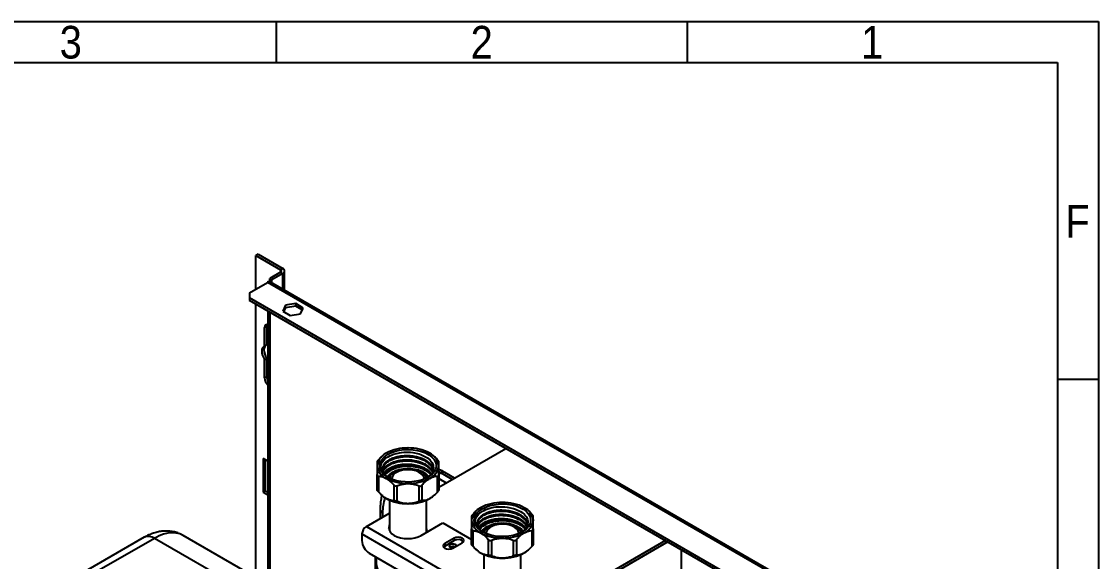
# Model space of a CAD drawing. Extents: x 150 to 4150, y 50 to 2920.
# Drawn here: x 2840 to 4150, y 2263 to 2920 of the extents above; entities that cross this region are included whole.
import ezdxf

# ---------------------------------------------------------------- set-up
doc = ezdxf.new("R2010")
doc.units = 0
doc.header["$LTSCALE"] = 10
doc.linetypes.add('SLD-KATı', pattern=[0])
doc.layers.get('0').update_dxf_attribs({"linetype": 'CONTINUOUS'})
doc.styles.add('SLDTEXTSTYLE1', font='GOTHIC.TTF', dxfattribs={"width": 0.913})

msp = doc.modelspace()

# ---------------------------------------------------------------- linework, layer by layer
at = {"color": 7, "linetype": 'SLD-KATı'}
for p, q in [((150, 2920), (4150, 2920)), ((3150, 2870), (3150, 2920)), ((3650, 2870), (3650, 2920)), ((4150, 2920), (4150, 50)), ((200, 2870), (4100, 2870)), ((4100, 2870), (4100, 100)), ((3127.5, 2636.8), (3124.8, 2635.3)), ((3124.8, 2635.3), (3154.9, 2617.9)), ((3124.8, 2594.5), (3124.8, 2635.3)), ((3127.5, 2636.8), (3157.5, 2619.5)), ((3154.9, 2614.9), (3141.6, 2607.2)), ((3157.5, 2613.3), (3144.3, 2605.7)), ((3154.9, 2617.9), (3157.5, 2619.5)), ((3154.9, 2614.9), (3157.5, 2613.3)), ((3159.7, 2593.2), (3159.7, 2616.4)), ((3116.9, 2589.9), (3139, 2602.6)), ((3945.1, 2137.3), (3139, 2602.6)), ((3144.3, 2605.7), (3141.6, 2607.2)), ((3141.6, 2604.2), (3141.6, 2607.2)), ((3144.3, 2602.6), (3141.6, 2604.2)), ((3948.8, 2137.6), (3142.7, 2603)), ((3143.9, 2602.3), (3144.3, 2602.6)), ((3144.3, 2602.6), (3144.3, 2605.7)), ((3116.9, 2589.9), (3116.9, 2583.7)), ((3912.4, 2124.5), (3116.9, 2583.7)), ((3116.9, 2583.7), (3116.9, 2580.7)), ((3912.4, 2121.4), (3116.9, 2580.7)), ((3124.8, 2243.6), (3124.8, 2576.1)), ((3160.7, 2574.8), (3157.4, 2567.5)), ((3160.7, 2571.7), (3158.5, 2566.9)), ((3173.3, 2576.7), (3160.7, 2574.8)), ((3160.7, 2571.7), (3160.7, 2574.8)), ((3173.3, 2573.6), (3160.7, 2571.7)), ((3182.5, 2571.4), (3173.3, 2576.7)), ((3173.3, 2573.6), (3173.3, 2576.7)), ((3181.3, 2569), (3173.3, 2573.6)), ((3179.1, 2564.2), (3182.5, 2571.4)), ((3139.4, 2567.7), (3139.4, 2235.1)), ((3157.4, 2567.5), (3166.6, 2562.2)), ((3166.6, 2562.2), (3179.1, 2564.2)), ((3138.1, 2549), (3135.4, 2547.5)), ((3135.4, 2525), (3135.4, 2547.5)), ((3138.1, 2526.6), (3138.1, 2549)), ((3138.1, 2526.6), (3135.4, 2525)), ((3135.4, 2508.7), (3138.1, 2510.2)), ((3135.4, 2486.3), (3135.4, 2508.7)), ((3138.1, 2487.8), (3138.1, 2510.2)), ((3138.1, 2487.8), (3135.4, 2486.3)), ((4100, 2485), (4150, 2485)), ((3347.4, 2353.5), (3428.9, 2400.6)), ((3139.4, 2384.9), (3133.7, 2388.3)), ((3133.7, 2388.3), (3133.7, 2347.4)), ((3136.3, 2386.7), (3136.3, 2349)), ((3277.3, 2390.1), (3276.1, 2388.9)), ((3343.7, 2388.9), (3342.5, 2390.1)), ((3272.4, 2349.9), (3272.4, 2368.9)), ((3273.8, 2366.9), (3273.8, 2347.8)), ((3332.8, 2364.6), (3335.4, 2366.6)), ((3333.8, 2365.2), (3335.5, 2366.2)), ((3345.9, 2347.8), (3345.9, 2366.9)), ((3347.4, 2368.9), (3347.4, 2349.9)), ((3366.4, 2364.5), (3354.7, 2371.2)), ((3136.3, 2349), (3133.7, 2347.4)), ((3133.7, 2347.4), (3139.4, 2344.1)), ((3136.3, 2349), (3139.4, 2347.2)), ((3292.9, 2336.8), (3292.9, 2355.9)), ((3296.4, 2355), (3296.4, 2336)), ((3323.3, 2336), (3323.3, 2355)), ((3326.9, 2355.9), (3326.9, 2336.8)), ((3276.1, 2345.4), (3277.3, 2344.2)), ((3287.4, 2337.6), (3287.4, 2300.4)), ((3332.4, 2298.8), (3332.4, 2337.6)), ((3342.5, 2344.2), (3343.7, 2345.4)), ((3259.2, 2305.6), (3287.4, 2321.9)), ((3276.1, 2325.8), (3276.1, 2315.4)), ((3392.2, 2323.8), (3391, 2322.6)), ((3458.6, 2322.6), (3457.4, 2323.8)), ((3325.9, 2294.7), (3352.4, 2310)), ((3352.4, 2310), (3387.3, 2289.8)), ((3206.1, 2196.6), (3036.4, 2294.6)), ((3253.9, 2296.5), (3448.3, 2184.2)), ((3253.9, 2296.5), (3253.9, 2288.3)), ((3259.2, 2305.6), (3453.6, 2193.4)), ((3332.5, 2299.5), (3332.4, 2300.2)), ((3387.3, 2283.6), (3387.3, 2302.6)), ((3388.8, 2300.6), (3388.8, 2281.5)), ((3447.7, 2298.3), (3450.3, 2300.3)), ((3448.8, 2298.9), (3450.4, 2299.9)), ((3460.9, 2281.5), (3460.9, 2300.6)), ((3462.3, 2302.6), (3462.3, 2283.6)), ((2988.9, 2292.4), (2907.6, 2245.4)), ((3001.4, 2291.1), (2920.1, 2244.2)), ((3171.2, 2193.2), (3001.4, 2291.1)), ((3366, 2291.4), (3354.6, 2284.8)), ((3354.6, 2281.8), (3366, 2288.3)), ((3354.6, 2284.8), (3354.6, 2281.8)), ((3364.5, 2279.1), (3375.9, 2285.6)), ((3366, 2291.4), (3366, 2288.3)), ((3407.8, 2270.5), (3407.8, 2289.6)), ((3411.4, 2288.7), (3411.4, 2269.7)), ((3438.3, 2269.7), (3438.3, 2288.7)), ((3441.8, 2289.6), (3441.8, 2270.5)), ((3623.4, 2288.3), (3482.8, 2207.2)), ((3626, 2286.8), (3482.8, 2204.1)), ((3262.7, 2273), (3439.5, 2170.9)), ((3270.1, 2268.7), (3270.1, 2235.8)), ((3271.3, 2268), (3271, 2263)), ((3391, 2279.1), (3392.2, 2277.9)), ((3402.3, 2271.3), (3402.3, 2233.9)), ((3447.3, 2232.7), (3447.3, 2271.3)), ((3457.4, 2277.9), (3458.6, 2279.1)), ((3642.8, 2199.9), (3642.8, 2277.1))]:
    msp.add_line(p, q, dxfattribs=at)
at = {"color": 8, "linetype": 'SLD-KATı'}
for p, q in [((3154.9, 2617.9), (3154.9, 2614.9)), ((3157.5, 2594.4), (3157.5, 2613.3)), ((3144.3, 2602.1), (3144.3, 2602.6)), ((3141.6, 2566.4), (3141.6, 2233.9)), ((3349.7, 2370.8), (3347.4, 2372.1)), ((3349.7, 2370.8), (3347.4, 2369.4)), ((3347.4, 2363.9), (3356.4, 2358.7)), ((3363.5, 2362.8), (3349.7, 2370.8)), ((3279, 2321.8), (3279, 2317.1))]:
    msp.add_line(p, q, dxfattribs=at)
at = {"color": 7, "linetype": 'SLD-KATı', "flags": 128}
for points in [[(3140.4, 2603.2), (3140.7, 2603.5), (3141.6, 2604.2)], [(3139.4, 2551.1), (3138.1, 2551.3), (3136.7, 2550.7), (3135.8, 2549.4), (3135.4, 2547.5)], [(3138.6, 2551.3), (3138.4, 2550.9), (3138.1, 2549)], [(3135.4, 2525), (3134, 2524.3), (3132.8, 2522.9), (3132.1, 2521.1), (3131.9, 2518.9), (3132.1, 2516.4), (3132.8, 2513.8), (3134, 2511.2), (3135.4, 2508.7)], [(3136.3, 2525.6), (3135.5, 2524.5), (3134.8, 2522.7), (3134.6, 2520.5), (3134.8, 2518), (3135.5, 2515.3), (3136.6, 2512.7), (3138.1, 2510.2)], [(3285.6, 2393.4), (3289.8, 2395.5), (3294.5, 2397.2), (3299.6, 2398.4), (3305, 2399.1), (3310.6, 2399.3), (3316.1, 2398.9), (3321.4, 2398.1), (3326.5, 2396.8), (3331.1, 2395), (3335.1, 2392.9), (3338.5, 2390.4), (3341.2, 2387.6), (3343.1, 2384.6), (3344.1, 2381.4), (3344.2, 2378.2), (3343.4, 2375.1), (3341.8, 2372), (3339.3, 2369.1), (3336.1, 2366.6), (3332.1, 2364.3), (3327.7, 2362.4), (3322.7, 2361), (3317.4, 2360.1), (3311.9, 2359.6), (3306.4, 2359.7), (3301, 2360.2), (3295.8, 2361.3), (3290.9, 2362.9), (3286.6, 2364.8), (3282.8, 2367.2), (3279.8, 2369.8), (3277.5, 2372.8), (3276.1, 2375.8), (3275.5, 2379), (3275.8, 2382.2), (3277.1, 2385.3), (3279.1, 2388.3), (3282, 2391), (3285.6, 2393.4)], [(3286.2, 2365), (3284.5, 2366.1), (3281.3, 2368.6), (3280, 2370.1), (3278.9, 2371.5), (3277.4, 2374.6), (3277, 2376.1), (3276.9, 2377.7), (3277.3, 2380.8), (3277.8, 2382.4), (3278.6, 2383.9), (3280.8, 2386.7), (3282.2, 2388.1), (3283.9, 2389.3), (3285.7, 2390.5), (3287.6, 2391.5), (3289.7, 2392.5), (3292.1, 2393.4), (3294.4, 2394.1), (3299.4, 2395.2), (3302.1, 2395.6), (3304.8, 2395.9), (3310.2, 2396), (3313, 2395.8), (3315.6, 2395.5), (3323.3, 2393.9), (3325.6, 2393.1), (3332, 2390), (3333.7, 2388.9), (3336.7, 2386.3), (3338, 2384.8), (3339, 2383.4), (3340.4, 2380.4), (3340.7, 2378.8), (3340.9, 2377.2), (3340.5, 2374.1), (3340, 2372.6), (3339.2, 2371), (3338.2, 2369.5), (3336.9, 2368), (3335.4, 2366.6), (3335.4, 2366.6)], [(3291.3, 2371.8), (3295, 2373.5), (3299.3, 2374.9), (3303.9, 2375.8), (3308.7, 2376.2), (3313.5, 2376.1), (3318.2, 2375.4), (3322.6, 2374.3), (3326.6, 2372.7), (3330.1, 2370.7), (3332.8, 2368.4), (3334.7, 2366)], [(3294, 2372.3), (3297.5, 2373.9), (3301.5, 2375.2), (3305.9, 2375.9), (3310.4, 2376.1), (3315, 2375.7), (3319.3, 2374.9), (3323.2, 2373.6), (3326.6, 2371.8), (3329.3, 2369.7), (3331.2, 2367.3), (3332.2, 2364.7), (3332.3, 2364.3)], [(3329.9, 2363.1), (3329.5, 2365.3), (3328.2, 2367.7), (3326.1, 2369.8), (3323.2, 2371.7), (3319.7, 2373.1), (3315.7, 2374.1), (3311.5, 2374.6), (3307.2, 2374.5), (3303, 2373.9), (3299.1, 2372.8), (3295.7, 2371.3)], [(3289, 2368), (3286.9, 2365.7), (3286.4, 2365.1)], [(3333.4, 2364.8), (3332.4, 2366.3), (3330.7, 2368)], [(3400.5, 2327.1), (3404.7, 2329.2), (3409.5, 2330.9), (3414.6, 2332.1), (3420, 2332.8), (3425.5, 2333), (3431, 2332.6), (3436.4, 2331.8), (3441.4, 2330.5), (3446, 2328.7), (3450.1, 2326.6), (3453.5, 2324.1), (3456.2, 2321.3), (3458, 2318.2), (3459, 2315.1), (3459.1, 2311.9), (3458.4, 2308.8), (3456.7, 2305.7), (3454.2, 2302.8), (3451, 2300.3), (3447.1, 2298), (3442.6, 2296.1), (3437.7, 2294.7), (3432.4, 2293.8), (3426.9, 2293.3), (3421.4, 2293.4), (3415.9, 2293.9), (3410.7, 2295), (3405.9, 2296.6), (3401.5, 2298.5), (3397.8, 2300.9), (3394.7, 2303.5), (3392.4, 2306.4), (3391, 2309.5), (3390.5, 2312.7), (3390.8, 2315.9), (3392, 2319), (3394.1, 2322), (3396.9, 2324.7), (3400.5, 2327.1)], [(3401.1, 2298.7), (3399.4, 2299.8), (3396.3, 2302.3), (3394.9, 2303.8), (3393.8, 2305.2), (3392.4, 2308.3), (3392, 2309.8), (3391.8, 2311.4), (3392.2, 2314.5), (3392.8, 2316.1), (3393.6, 2317.6), (3395.8, 2320.4), (3397.2, 2321.7), (3398.8, 2323), (3400.6, 2324.2), (3402.6, 2325.2), (3404.7, 2326.2), (3407, 2327.1), (3409.4, 2327.8), (3414.4, 2328.9), (3417.1, 2329.3), (3419.7, 2329.6), (3425.2, 2329.6), (3427.9, 2329.5), (3430.5, 2329.2), (3438.2, 2327.6), (3440.6, 2326.8), (3446.9, 2323.7), (3448.7, 2322.6), (3451.7, 2320), (3452.9, 2318.5), (3453.9, 2317.1), (3455.3, 2314.1), (3455.7, 2312.5), (3455.8, 2310.9), (3455.4, 2307.8), (3454.9, 2306.3), (3454.1, 2304.7), (3453.1, 2303.2), (3451.9, 2301.7), (3450.3, 2300.3), (3450.3, 2300.3)], [(3287.4, 2307.9), (3286.9, 2306.7), (3286.4, 2304.1), (3286.9, 2301.5), (3288.2, 2299), (3290.3, 2296.7), (3293.2, 2294.7), (3296.7, 2293), (3300.7, 2291.8), (3305.1, 2291), (3309.6, 2290.8), (3314.1, 2291), (3318.4, 2291.8), (3322.4, 2293), (3325.9, 2294.7)], [(3402.4, 2298.1), (3402.7, 2299.2), (3404, 2301.8), (3406.2, 2304.1), (3409.1, 2306.1), (3412.7, 2307.7), (3416.8, 2308.9), (3421.2, 2309.6), (3425.7, 2309.8), (3430.2, 2309.4), (3434.5, 2308.5), (3438.4, 2307.1), (3441.7, 2305.4), (3444.4, 2303.2), (3446.2, 2300.8)], [(3443.8, 2300.4), (3442.1, 2302.6), (3439.5, 2304.6), (3436.2, 2306.3), (3432.4, 2307.5), (3428.2, 2308.2), (3423.9, 2308.3), (3419.7, 2307.9), (3415.6, 2307), (3412, 2305.6), (3409, 2303.8), (3406.8, 2301.7), (3405.3, 2299.4), (3404.8, 2296.9), (3404.8, 2296.8)], [(3406.3, 2305.5), (3410, 2307.2), (3414.2, 2308.6), (3418.8, 2309.5), (3423.6, 2309.9), (3428.5, 2309.7), (3433.2, 2309.1), (3437.6, 2308), (3441.6, 2306.4), (3445, 2304.4), (3447.8, 2302.1), (3449.6, 2299.7)], [(3286.6, 2302.6), (3286.9, 2303.7), (3287.4, 2304.8)], [(3404, 2301.7), (3401.8, 2299.4), (3401.4, 2298.7)], [(3444.8, 2296.8), (3444.7, 2297.9), (3443.8, 2300.4)], [(3448.3, 2298.7), (3447.3, 2300), (3445.6, 2301.7)], [(3446.2, 2300.8), (3447.2, 2298.2), (3447.2, 2297.9)], [(3354.6, 2284.8), (3353.1, 2283.5), (3352.6, 2282), (3353.1, 2280.4), (3354.6, 2279.1), (3356.9, 2278.2), (3359.6, 2277.9), (3362.3, 2278.2), (3364.5, 2279.1)], [(3353.1, 2280.4), (3353.1, 2280.5), (3354.6, 2281.8)], [(3368.7, 2281.5), (3368.7, 2281.7), (3368.4, 2282.6), (3367.5, 2283.5), (3366, 2284), (3364.4, 2284.2), (3362.7, 2284), (3361.3, 2283.5), (3360.3, 2282.6), (3360, 2281.7), (3360.3, 2280.7), (3361.3, 2279.9), (3361.3, 2279.9)], [(3375.9, 2285.6), (3377.4, 2287), (3377.9, 2288.5), (3377.4, 2290.1), (3375.9, 2291.4), (3373.6, 2292.2), (3370.9, 2292.5), (3368.2, 2292.2), (3366, 2291.4)]]:
    msp.add_lwpolyline(points, dxfattribs=at)
at = {"color": 8, "linetype": 'SLD-KATı', "flags": 128}
msp.add_lwpolyline([(3036.4, 2294.6), (3032.3, 2296.5), (3027.8, 2297.6), (3022.9, 2297.9), (3017.8, 2297.4), (3012.5, 2296.1), (3007, 2294), (3001.4, 2291.1)], dxfattribs=at)
at = {"color": 7, "linetype": 'SLD-KATı'}
for centre, radius, start, end in [((3154.3, 2616.4), 1.64, 290.7834, 69.2166), ((3156.4, 2616.4), 3.27, 290.7834, 69.2166), ((3141.2, 2599.6), 3.77, 65.6929, 125.6176), ((3147.2, 2486.9), 11.8, 182.9698, 228.7261), ((3149.1, 2488.2), 11, 182.305, 208.6166), ((3308.8, 2347), 54.1, 88.8559, 118.0402), ((3311, 2347), 54.1, 61.9598, 91.1441), ((3291.1, 2377.5), 18.9, 114.3747, 174.3052), ((3328.6, 2377.5), 18.9, 5.6948, 65.6253), ((3291.1, 2381.3), 18.9, 185.6948, 245.6253), ((3298.1, 2355.3), 20.7, 118.513, 140.7584), ((3299, 2357.2), 16.5, 117.7788, 148.7284), ((3298.9, 2361.6), 11.8, 114.9492, 166.4423), ((3328.6, 2381.3), 18.9, 294.3747, 354.3052), ((3308.8, 2411.9), 54.1, 241.9598, 271.1441), ((3299.7, 2362.2), 9.89, 113.8101, 174.8697), ((3311, 2411.9), 54.1, 268.8559, 298.0402), ((3297.3, 2364.3), 28.3, 225.1569, 240.5962), ((3308.8, 2387.4), 54.1, 241.9598, 271.1441), ((3311, 2387.4), 54.1, 268.8559, 298.0402), ((3322.5, 2364.3), 28.3, 299.4038, 314.8431), ((3423.7, 2280.7), 54.1, 88.8559, 118.0402), ((3425.9, 2280.7), 54.1, 61.9598, 91.1441), ((3406.1, 2311.2), 18.9, 114.3747, 174.3052), ((3443.6, 2311.2), 18.9, 5.6948, 65.6253), ((3406.1, 2315), 18.9, 185.6948, 245.6253), ((3413.1, 2289), 20.7, 118.513, 140.7584), ((3443.6, 2315), 18.9, 294.3747, 354.3052), ((3265.4, 2295.9), 11.5, 122.6055, 177.3945), ((3324.8, 2301.1), 7.93, 339.6864, 16.2745), ((3423.7, 2345.6), 54.1, 241.9598, 271.1441), ((3413.9, 2290.9), 16.5, 117.7788, 148.7284), ((3425.9, 2345.6), 54.1, 268.8559, 298.0402), ((3273.1, 2289.2), 19.2, 182.6055, 237.3945), ((3364.4, 2274.8), 6.38, 64.9757, 123.2872), ((3370.9, 2280.6), 9.13, 44.3041, 122.4547), ((3364.3, 2285.8), 6.64, 242.6535, 272.3337), ((3412.2, 2298), 28.3, 225.1569, 240.5962), ((3423.7, 2321.1), 54.1, 241.9598, 271.1441), ((3425.9, 2321.1), 54.1, 268.8559, 298.0402), ((3437.4, 2298), 28.3, 299.4038, 314.8431)]:
    msp.add_arc(centre, radius, start, end, dxfattribs=at)
at = {"color": 8, "linetype": 'SLD-KATı'}
for centre, radius, start, end in [((3352.6, 2366.7), 5.03, 65.6929, 125.6176), ((3335.8, 2322.8), 56.8, 161.7768, 181.0467), ((3281.1, 2326.3), 5.03, 185.7105, 245.624), ((2994.1, 2280.9), 12.6, 54.3824, 114.3071)]:
    msp.add_arc(centre, radius, start, end, dxfattribs=at)
at = {"color": 7, "linetype": 'SLD-KATı'}
for points, knots in [([(3273.8, 2386.5), (3273.6, 2386.2), (3273.1, 2385.7), (3272.6, 2385), (3272.4, 2384.6), (3272.4, 2384.5), (3272.4, 2384.5)], [0, 0, 0, 0, 0.280694, 0.562832, 0.82575, 1, 1, 1, 1]), ([(3276, 2388.9), (3276, 2388.8), (3275.2, 2388.1), (3274.5, 2387.3), (3273.8, 2386.5)], [0, 0, 0, 0, 0.073485, 1, 1, 1, 1]), ([(3285.9, 2365.3), (3285.1, 2365.8), (3283.6, 2366.8), (3282, 2368.5), (3281, 2369.8), (3280, 2371.6), (3279.1, 2374), (3279.2, 2377.6), (3280.8, 2381.3), (3283.7, 2384.6), (3286.7, 2386.5), (3288.2, 2387.4)], [0, 0, 0, 0, 0.08681, 0.162113, 0.238057, 0.255538, 0.391392, 0.54362, 0.694925, 0.848252, 1, 1, 1, 1]), ([(3279.4, 2374.2), (3279.4, 2375.1), (3279.5, 2377.2), (3281.1, 2380.3), (3284, 2383.5), (3286.8, 2385.2), (3288.2, 2386.1)], [0, 0, 0, 0, 0.202204, 0.467186, 0.735065, 1, 1, 1, 1]), ([(3288.2, 2387.4), (3288.6, 2387.6), (3289.7, 2388.2), (3291.4, 2388.9), (3293.4, 2389.6), (3295.6, 2390.3), (3297.8, 2390.8), (3299.7, 2391.2), (3301.2, 2391.4), (3302.6, 2391.6), (3304.7, 2391.8), (3307.1, 2392), (3309.8, 2391.9), (3312.6, 2391.8), (3315.7, 2391.5), (3318.9, 2390.9), (3321.3, 2390.4), (3323, 2389.9), (3324.3, 2389.4), (3325.6, 2389), (3326.7, 2388.6), (3327.8, 2388.1), (3329.4, 2387.3), (3331.5, 2386.2), (3333.4, 2384.9), (3334.8, 2383.7), (3336.1, 2382.6), (3337.2, 2381.4), (3338.1, 2380.1), (3339.1, 2378.5), (3340, 2376.6), (3340.4, 2374.9), (3340.4, 2374.1), (3340.4, 2374)], [0, 0, 0, 0, 0.024899, 0.061691, 0.092832, 0.129259, 0.17097, 0.195225, 0.217532, 0.237891, 0.256301, 0.309596, 0.340981, 0.372002, 0.426879, 0.474716, 0.512449, 0.53359, 0.554732, 0.575874, 0.597015, 0.60732, 0.636705, 0.682794, 0.723948, 0.755981, 0.785488, 0.819309, 0.85313, 0.883398, 0.938693, 0.993569, 1, 1, 1, 1]), ([(3288.2, 2386.1), (3288.6, 2386.3), (3289.7, 2386.9), (3291.4, 2387.6), (3293.4, 2388.3), (3295.6, 2389), (3297.8, 2389.5), (3299.7, 2389.9), (3301.2, 2390.1), (3302.6, 2390.3), (3304.7, 2390.5), (3307.1, 2390.7), (3309.8, 2390.6), (3312.6, 2390.5), (3315.7, 2390.2), (3318.9, 2389.6), (3321.3, 2389.1), (3323, 2388.6), (3324.3, 2388.1), (3325.6, 2387.7), (3326.7, 2387.3), (3327.8, 2386.8), (3329.4, 2386), (3331.5, 2384.9), (3333.4, 2383.6), (3334.8, 2382.4), (3336.1, 2381.3), (3337.2, 2380.1), (3338.1, 2378.8), (3339.1, 2377.2), (3339.9, 2375.5), (3340.2, 2374.1), (3340.3, 2373.5)], [0, 0, 0, 0, 0.025419, 0.062982, 0.094774, 0.131962, 0.174546, 0.199308, 0.222081, 0.242866, 0.261661, 0.316071, 0.348112, 0.379782, 0.435806, 0.484644, 0.523166, 0.54475, 0.566333, 0.587917, 0.609501, 0.620021, 0.65002, 0.697074, 0.739088, 0.771791, 0.801915, 0.836444, 0.870972, 0.901873, 0.958324, 1, 1, 1, 1]), ([(3288.2, 2382.2), (3288.6, 2382.4), (3289.7, 2383), (3291.4, 2383.7), (3293.4, 2384.4), (3295.6, 2385.1), (3297.8, 2385.7), (3299.7, 2386), (3301.2, 2386.3), (3302.6, 2386.4), (3304.7, 2386.6), (3307.1, 2386.8), (3309.8, 2386.8), (3312.6, 2386.6), (3315.7, 2386.3), (3318.9, 2385.7), (3321.3, 2385.2), (3323, 2384.7), (3324.3, 2384.3), (3325.6, 2383.8), (3326.7, 2383.4), (3327.8, 2382.9), (3329.4, 2382.1), (3331.5, 2381), (3333.4, 2379.7), (3334.8, 2378.5), (3336.1, 2377.4), (3337.2, 2376.2), (3338.1, 2374.9), (3339, 2373.5), (3339.4, 2372.5), (3339.6, 2372)], [0, 0, 0, 0, 0.026932, 0.066728, 0.100412, 0.139813, 0.184929, 0.211165, 0.235293, 0.257314, 0.277228, 0.334874, 0.368822, 0.402376, 0.461733, 0.513475, 0.554289, 0.577157, 0.600025, 0.622893, 0.645761, 0.656906, 0.68869, 0.738543, 0.783057, 0.817705, 0.849621, 0.886204, 0.922787, 0.955526, 1, 1, 1, 1]), ([(3288.2, 2380.9), (3288.6, 2381.1), (3289.7, 2381.7), (3291.4, 2382.4), (3293.4, 2383.2), (3295.6, 2383.8), (3297.8, 2384.4), (3299.7, 2384.7), (3301.2, 2385), (3302.6, 2385.1), (3304.7, 2385.4), (3307.1, 2385.5), (3309.8, 2385.5), (3312.6, 2385.3), (3315.7, 2385), (3318.9, 2384.4), (3321.3, 2383.9), (3323, 2383.4), (3324.3, 2383), (3325.6, 2382.5), (3326.7, 2382.1), (3327.8, 2381.6), (3329.4, 2380.8), (3331.5, 2379.7), (3333.4, 2378.4), (3334.8, 2377.2), (3336.1, 2376.1), (3337.2, 2374.9), (3338.1, 2373.6), (3338.9, 2372.5), (3339.2, 2371.7), (3339.3, 2371.4)], [0, 0, 0, 0, 0.027428, 0.067959, 0.102263, 0.142391, 0.188339, 0.215058, 0.239631, 0.262058, 0.282339, 0.341048, 0.375622, 0.409795, 0.470246, 0.522943, 0.564509, 0.587799, 0.611089, 0.634378, 0.657668, 0.669018, 0.701389, 0.752161, 0.797495, 0.832783, 0.865287, 0.902545, 0.939802, 0.973144, 1, 1, 1, 1]), ([(3345.9, 2386.5), (3345.7, 2386.7), (3344.9, 2387.6), (3344.1, 2388.4), (3343.6, 2388.9)], [0, 0, 0, 0, 0.288981, 1, 1, 1, 1]), ([(3347.4, 2384.5), (3347.4, 2384.5), (3347.3, 2384.7), (3346.9, 2385.3), (3346.4, 2385.9), (3346.1, 2386.3), (3345.9, 2386.5)], [0, 0, 0, 0, 0.280694, 0.562832, 0.82575, 1, 1, 1, 1]), ([(3272.4, 2384.5), (3272.4, 2384.1), (3272.4, 2383.6), (3272.4, 2382.3), (3272.4, 2381.1), (3272.4, 2380), (3272.4, 2379.4)], [0, 0, 0, 0, 0.382246, 0.577663, 0.77475, 1, 1, 1, 1]), ([(3272.4, 2379.4), (3272.4, 2378.1), (3272.4, 2375.1), (3272.4, 2371.1), (3272.4, 2368.9)], [0, 0, 0, 0, 0.444644, 1, 1, 1, 1]), ([(3279.4, 2375), (3280.5, 2376.1), (3282.5, 2378.3), (3285.8, 2380), (3287.5, 2380.8)], [0, 0, 0, 0, 0.5025551, 1, 1, 1, 1]), ([(3279.7, 2373.1), (3279.8, 2373.5), (3280.1, 2374.3), (3280.7, 2375.6), (3281.7, 2377.1), (3283.3, 2378.8), (3285.2, 2380.3), (3286.8, 2381.4), (3287.8, 2382), (3288.2, 2382.2)], [0, 0, 0, 0, 0.1172669, 0.2333039, 0.3656082, 0.5903671, 0.7710399, 0.9075927, 1, 1, 1, 1]), ([(3279.9, 2372.5), (3280, 2372.7), (3280.2, 2373.2), (3280.7, 2374.3), (3281.7, 2375.8), (3283.3, 2377.5), (3285.2, 2379), (3286.8, 2380.1), (3287.8, 2380.7), (3288.2, 2380.9)], [0, 0, 0, 0, 0.058187, 0.18199, 0.32315, 0.562951, 0.755716, 0.901408, 1, 1, 1, 1]), ([(3280.7, 2370.4), (3281, 2370.8), (3281.7, 2371.9), (3283.3, 2373.6), (3285.2, 2375.1), (3286.8, 2376.2), (3287.8, 2376.8), (3288.2, 2377)], [0, 0, 0, 0, 0.1675892, 0.4625043, 0.6995723, 0.8787486, 1, 1, 1, 1]), ([(3281.2, 2369.7), (3281.3, 2369.9), (3281.9, 2370.8), (3283.3, 2372.3), (3285.2, 2373.8), (3286.8, 2374.9), (3287.8, 2375.5), (3288.2, 2375.7)], [0, 0, 0, 0, 0.086537, 0.410168, 0.670319, 0.866942, 1, 1, 1, 1]), ([(3288.2, 2377), (3290.3, 2378), (3293.6, 2379.5), (3298.5, 2380.7), (3301.5, 2381.1), (3305.1, 2381.5), (3310.5, 2381.7), (3318.1, 2380.9), (3324, 2379.3), (3328.5, 2377.5), (3332.5, 2375.3), (3336.3, 2372.5), (3337.6, 2370.2), (3338.1, 2369.4)], [0, 0, 0, 0, 0.132998, 0.21825, 0.267159, 0.289294, 0.399556, 0.533653, 0.666084, 0.713532, 0.799962, 0.933401, 1, 1, 1, 1]), ([(3288.2, 2375.7), (3289.1, 2376.2), (3291.4, 2377.3), (3295.3, 2378.6), (3299.3, 2379.5), (3302.8, 2380), (3305.8, 2380.2), (3308.3, 2380.3), (3310.6, 2380.3), (3313.3, 2380.1), (3316.2, 2379.7), (3318.9, 2379.2), (3321.2, 2378.7), (3323.4, 2378.1), (3325.4, 2377.4), (3327.4, 2376.6), (3329.7, 2375.5), (3332, 2374.2), (3334, 2372.7), (3335.7, 2371.3), (3336.9, 2370.1), (3337.5, 2369.3), (3337.7, 2369)], [0, 0, 0, 0, 0.061561, 0.161078, 0.229114, 0.286161, 0.343207, 0.386, 0.411632, 0.460958, 0.521425, 0.56547, 0.60171, 0.644272, 0.686834, 0.716735, 0.767073, 0.829574, 0.879726, 0.924863, 0.973658, 1, 1, 1, 1]), ([(3337.5, 2368.7), (3337.2, 2369), (3336.6, 2369.8), (3335.3, 2370.9), (3333.8, 2372.1), (3332.1, 2373.2), (3330.2, 2374.3), (3328.2, 2375.2), (3326.1, 2376.1), (3323.8, 2376.8), (3321.5, 2377.4), (3319.1, 2377.9), (3316.6, 2378.3), (3314, 2378.6), (3311.5, 2378.7), (3308.9, 2378.7), (3306.3, 2378.6), (3303.7, 2378.4), (3301.2, 2378), (3298.8, 2377.5), (3296.4, 2376.9), (3294.2, 2376.2), (3292.1, 2375.5), (3290.1, 2374.6), (3288.8, 2373.9), (3288.2, 2373.5)], [0, 0, 0, 0, 0.030892, 0.075541, 0.120518, 0.163915, 0.207614, 0.252263, 0.29724, 0.340637, 0.384336, 0.428985, 0.473962, 0.517359, 0.561058, 0.605707, 0.650684, 0.694081, 0.73778, 0.782429, 0.827406, 0.869825, 0.912525, 0.95611, 1, 1, 1, 1]), ([(3347.4, 2379.4), (3347.4, 2380.5), (3347.4, 2383), (3347.4, 2383.9), (3347.4, 2384.5)], [0, 0, 0, 0, 0.4446442, 1, 1, 1, 1]), ([(3347.4, 2368.9), (3347.4, 2370.4), (3347.4, 2372.8), (3347.4, 2375.5), (3347.4, 2377.6), (3347.4, 2378.8), (3347.4, 2379.4)], [0, 0, 0, 0, 0.382246, 0.577663, 0.77475, 1, 1, 1, 1]), ([(3354.7, 2371.2), (3353.6, 2371.9), (3351.1, 2373.3), (3348.7, 2374.3), (3347.4, 2374.9)], [0, 0, 0, 0, 0.460353, 1, 1, 1, 1]), ([(3272.4, 2368.9), (3272.4, 2368.6), (3272.4, 2367.9), (3272.8, 2367.2), (3273.3, 2366.9), (3273.7, 2366.9), (3273.8, 2366.9)], [0, 0, 0, 0, 0.280694, 0.562832, 0.82575, 1, 1, 1, 1]), ([(3273.8, 2366.9), (3275.2, 2366.8), (3278.2, 2366.6), (3281.5, 2365), (3283.4, 2364.1)], [0, 0, 0, 0, 0.44899, 1, 1, 1, 1]), ([(3283.4, 2364.1), (3284, 2363.7), (3285.8, 2362.6), (3288.8, 2360.1), (3291.3, 2357.6), (3292.7, 2356.1), (3292.9, 2355.9)], [0, 0, 0, 0, 0.1911271, 0.5537053, 0.9267357, 1, 1, 1, 1]), ([(3326.9, 2355.9), (3328.2, 2357.4), (3331.3, 2360.7), (3334.6, 2362.9), (3336.4, 2364.1)], [0, 0, 0, 0, 0.44899, 1, 1, 1, 1]), ([(3335.5, 2366.2), (3335.2, 2366), (3334.7, 2365.6), (3334.1, 2365.4), (3333.9, 2365.3)], [0, 0, 0, 0, 0.707942, 1, 1, 1, 1]), ([(3336.4, 2364.1), (3337, 2364.4), (3338.8, 2365.4), (3341.9, 2366.5), (3344.4, 2366.8), (3345.7, 2366.9), (3345.9, 2366.9)], [0, 0, 0, 0, 0.191127, 0.553705, 0.926736, 1, 1, 1, 1]), ([(3345.9, 2366.9), (3346.1, 2366.9), (3346.6, 2367), (3347.1, 2367.5), (3347.3, 2368.2), (3347.4, 2368.7), (3347.4, 2368.9)], [0, 0, 0, 0, 0.280694, 0.562832, 0.82575, 1, 1, 1, 1]), ([(3273.8, 2347.8), (3273.6, 2348.1), (3273.1, 2348.7), (3272.6, 2349.3), (3272.4, 2349.7), (3272.4, 2349.8), (3272.4, 2349.9)], [0, 0, 0, 0, 0.280694, 0.562832, 0.82575, 1, 1, 1, 1]), ([(3283.4, 2339.6), (3281.5, 2340.8), (3278.2, 2343.1), (3275.2, 2346.4), (3273.8, 2347.8)], [0, 0, 0, 0, 0.5510095, 1, 1, 1, 1]), ([(3292.9, 2355.9), (3293.1, 2355.6), (3293.7, 2355.1), (3294.7, 2354.8), (3295.6, 2354.8), (3296.2, 2355), (3296.4, 2355)], [0, 0, 0, 0, 0.280694, 0.562832, 0.82575, 1, 1, 1, 1]), ([(3296.4, 2355), (3298, 2355.6), (3301.4, 2356.8), (3305.9, 2357.6), (3308.8, 2357.7), (3309.9, 2357.8)], [0, 0, 0, 0, 0.382411, 0.774653, 1, 1, 1, 1]), ([(3309.9, 2357.8), (3312, 2357.7), (3316.6, 2357.4), (3320.9, 2355.9), (3323.3, 2355)], [0, 0, 0, 0, 0.444644, 1, 1, 1, 1]), ([(3323.3, 2355), (3323.7, 2354.9), (3324.4, 2354.7), (3325.5, 2354.9), (3326.3, 2355.3), (3326.7, 2355.7), (3326.9, 2355.9)], [0, 0, 0, 0, 0.280694, 0.562832, 0.82575, 1, 1, 1, 1]), ([(3345.9, 2347.8), (3345.7, 2347.6), (3344.4, 2346.1), (3341.9, 2343.6), (3338.9, 2341.1), (3337, 2340), (3336.4, 2339.6)], [0, 0, 0, 0, 0.073265, 0.4365434, 0.8088712, 1, 1, 1, 1]), ([(3347.4, 2349.9), (3347.4, 2349.8), (3347.3, 2349.6), (3346.9, 2349.1), (3346.4, 2348.4), (3346.1, 2348), (3345.9, 2347.8)], [0, 0, 0, 0, 0.280694, 0.562832, 0.82575, 1, 1, 1, 1]), ([(3278.3, 2344.1), (3278.3, 2343.9), (3277.6, 2341.8), (3276.8, 2337.3), (3276.1, 2331.3), (3276.1, 2327.4), (3276.1, 2325.8)], [0, 0, 0, 0, 0.024143, 0.388844, 0.757969, 1, 1, 1, 1]), ([(3292.9, 2336.8), (3292.7, 2336.9), (3291.4, 2336.9), (3288.9, 2337.3), (3285.8, 2338.3), (3284, 2339.3), (3283.4, 2339.6)], [0, 0, 0, 0, 0.073265, 0.436543, 0.808871, 1, 1, 1, 1]), ([(3296.4, 2336), (3296.1, 2336.1), (3295.3, 2336.4), (3294.3, 2336.7), (3293.4, 2336.8), (3293, 2336.8), (3292.9, 2336.8)], [0, 0, 0, 0, 0.280694, 0.562832, 0.82575, 1, 1, 1, 1]), ([(3309.9, 2333.3), (3307.8, 2333.4), (3303.1, 2333.6), (3298.8, 2335.2), (3296.4, 2336)], [0, 0, 0, 0, 0.444644, 1, 1, 1, 1]), ([(3323.3, 2336), (3321.7, 2335.4), (3318.4, 2334.2), (3313.8, 2333.4), (3310.9, 2333.3), (3309.9, 2333.3)], [0, 0, 0, 0, 0.382411, 0.774653, 1, 1, 1, 1]), ([(3326.9, 2336.8), (3326.6, 2336.8), (3326.1, 2336.8), (3325, 2336.6), (3324.1, 2336.3), (3323.5, 2336.1), (3323.3, 2336)], [0, 0, 0, 0, 0.280694, 0.562832, 0.82575, 1, 1, 1, 1]), ([(3336.4, 2339.6), (3334.6, 2338.7), (3331.3, 2337.1), (3328.2, 2336.9), (3326.9, 2336.8)], [0, 0, 0, 0, 0.55101, 1, 1, 1, 1]), ([(3388.8, 2320.2), (3388.6, 2319.9), (3388.1, 2319.4), (3387.6, 2318.7), (3387.4, 2318.3), (3387.3, 2318.2), (3387.3, 2318.1)], [0, 0, 0, 0, 0.280694, 0.562832, 0.82575, 1, 1, 1, 1]), ([(3391, 2322.6), (3390.9, 2322.5), (3390.2, 2321.8), (3389.5, 2321), (3388.8, 2320.2)], [0, 0, 0, 0, 0.073485, 1, 1, 1, 1]), ([(3400.9, 2299), (3400, 2299.5), (3398.5, 2300.5), (3396.9, 2302.2), (3396, 2303.5), (3395, 2305.3), (3394.1, 2307.7), (3394.2, 2311.3), (3395.8, 2315), (3398.7, 2318.3), (3401.7, 2320.2), (3403.2, 2321.1)], [0, 0, 0, 0, 0.08681, 0.162113, 0.238057, 0.255538, 0.391392, 0.54362, 0.694925, 0.848252, 1, 1, 1, 1]), ([(3394.3, 2307.9), (3394.3, 2308.8), (3394.4, 2310.9), (3396.1, 2314), (3398.9, 2317.2), (3401.8, 2318.9), (3403.2, 2319.8)], [0, 0, 0, 0, 0.202204, 0.467186, 0.735065, 1, 1, 1, 1]), ([(3403.2, 2321.1), (3403.6, 2321.3), (3404.6, 2321.9), (3406.3, 2322.6), (3408.3, 2323.3), (3410.6, 2324), (3412.7, 2324.5), (3414.7, 2324.9), (3416.2, 2325.1), (3417.6, 2325.3), (3419.7, 2325.5), (3422.1, 2325.7), (3424.8, 2325.6), (3427.5, 2325.5), (3430.7, 2325.2), (3433.9, 2324.6), (3436.2, 2324.1), (3437.9, 2323.6), (3439.3, 2323.1), (3440.6, 2322.7), (3441.6, 2322.3), (3442.8, 2321.8), (3444.4, 2321), (3446.4, 2319.9), (3448.3, 2318.6), (3449.8, 2317.4), (3451, 2316.3), (3452.1, 2315.1), (3453.1, 2313.8), (3454.1, 2312.2), (3454.9, 2310.3), (3455.3, 2308.6), (3455.4, 2307.8), (3455.4, 2307.7)], [0, 0, 0, 0, 0.024899, 0.061691, 0.092832, 0.129259, 0.17097, 0.195225, 0.217532, 0.237891, 0.256301, 0.309596, 0.340981, 0.372002, 0.426879, 0.474716, 0.512449, 0.53359, 0.554732, 0.575874, 0.597015, 0.60732, 0.636705, 0.682794, 0.723948, 0.755981, 0.785488, 0.819309, 0.85313, 0.883398, 0.938693, 0.993569, 1, 1, 1, 1]), ([(3403.2, 2319.8), (3403.6, 2320), (3404.6, 2320.6), (3406.3, 2321.3), (3408.3, 2322), (3410.6, 2322.7), (3412.7, 2323.2), (3414.7, 2323.6), (3416.2, 2323.8), (3417.6, 2324), (3419.7, 2324.2), (3422.1, 2324.4), (3424.8, 2324.3), (3427.5, 2324.2), (3430.7, 2323.9), (3433.9, 2323.3), (3436.2, 2322.8), (3437.9, 2322.3), (3439.3, 2321.8), (3440.6, 2321.4), (3441.6, 2321), (3442.8, 2320.5), (3444.4, 2319.7), (3446.4, 2318.6), (3448.3, 2317.3), (3449.8, 2316.1), (3451, 2315), (3452.1, 2313.8), (3453.1, 2312.5), (3454.1, 2310.9), (3454.9, 2309.2), (3455.1, 2307.8), (3455.2, 2307.2)], [0, 0, 0, 0, 0.025419, 0.062982, 0.094774, 0.131962, 0.174546, 0.199308, 0.222081, 0.242866, 0.261661, 0.316071, 0.348112, 0.379782, 0.435806, 0.484644, 0.523166, 0.54475, 0.566333, 0.587917, 0.609501, 0.620021, 0.65002, 0.697074, 0.739088, 0.771791, 0.801915, 0.836444, 0.870972, 0.901873, 0.958324, 1, 1, 1, 1]), ([(3403.2, 2315.9), (3403.6, 2316.1), (3404.6, 2316.7), (3406.3, 2317.4), (3408.3, 2318.1), (3410.6, 2318.8), (3412.7, 2319.4), (3414.7, 2319.7), (3416.2, 2320), (3417.6, 2320.1), (3419.7, 2320.3), (3422.1, 2320.5), (3424.8, 2320.5), (3427.5, 2320.3), (3430.7, 2320), (3433.9, 2319.4), (3436.2, 2318.9), (3437.9, 2318.4), (3439.3, 2317.9), (3440.6, 2317.5), (3441.6, 2317.1), (3442.8, 2316.6), (3444.4, 2315.8), (3446.4, 2314.7), (3448.3, 2313.4), (3449.8, 2312.2), (3451, 2311.1), (3452.1, 2309.9), (3453.1, 2308.6), (3454, 2307.2), (3454.4, 2306.2), (3454.6, 2305.7)], [0, 0, 0, 0, 0.026932, 0.066728, 0.100412, 0.139813, 0.184929, 0.211165, 0.235293, 0.257314, 0.277228, 0.334874, 0.368822, 0.402376, 0.461733, 0.513475, 0.554289, 0.577157, 0.600025, 0.622893, 0.645761, 0.656906, 0.68869, 0.738543, 0.783057, 0.817705, 0.849621, 0.886204, 0.922787, 0.955526, 1, 1, 1, 1]), ([(3460.9, 2320.2), (3460.6, 2320.4), (3459.9, 2321.3), (3459.1, 2322.1), (3458.5, 2322.6)], [0, 0, 0, 0, 0.288981, 1, 1, 1, 1]), ([(3462.3, 2318.1), (3462.3, 2318.2), (3462.3, 2318.4), (3461.9, 2319), (3461.4, 2319.6), (3461, 2320), (3460.9, 2320.2)], [0, 0, 0, 0, 0.280694, 0.562832, 0.82575, 1, 1, 1, 1]), ([(3387.3, 2318.1), (3387.3, 2317.8), (3387.3, 2317.3), (3387.3, 2316), (3387.3, 2314.8), (3387.3, 2313.7), (3387.3, 2313.1)], [0, 0, 0, 0, 0.382246, 0.577663, 0.77475, 1, 1, 1, 1]), ([(3387.3, 2313.1), (3387.3, 2311.8), (3387.3, 2308.8), (3387.3, 2304.8), (3387.3, 2302.6)], [0, 0, 0, 0, 0.444644, 1, 1, 1, 1]), ([(3394.4, 2308.7), (3395.4, 2309.8), (3397.4, 2312), (3400.8, 2313.7), (3402.5, 2314.5)], [0, 0, 0, 0, 0.502555, 1, 1, 1, 1]), ([(3394.6, 2306.8), (3394.8, 2307.2), (3395, 2308), (3395.7, 2309.3), (3396.7, 2310.8), (3398.2, 2312.5), (3400.1, 2314), (3401.8, 2315.1), (3402.8, 2315.7), (3403.2, 2315.9)], [0, 0, 0, 0, 0.117267, 0.233304, 0.365608, 0.590367, 0.77104, 0.907593, 1, 1, 1, 1]), ([(3394.9, 2306.2), (3394.9, 2306.4), (3395.1, 2306.9), (3395.7, 2308), (3396.7, 2309.5), (3398.2, 2311.2), (3400.1, 2312.7), (3401.8, 2313.8), (3402.8, 2314.4), (3403.2, 2314.6)], [0, 0, 0, 0, 0.058187, 0.18199, 0.32315, 0.562951, 0.755716, 0.901408, 1, 1, 1, 1]), ([(3395.7, 2304.1), (3396, 2304.5), (3396.7, 2305.6), (3398.2, 2307.3), (3400.1, 2308.8), (3401.8, 2309.9), (3402.8, 2310.5), (3403.2, 2310.7)], [0, 0, 0, 0, 0.167589, 0.462504, 0.699572, 0.878749, 1, 1, 1, 1]), ([(3396.1, 2303.4), (3396.3, 2303.6), (3396.9, 2304.5), (3398.2, 2306), (3400.1, 2307.5), (3401.8, 2308.6), (3402.8, 2309.2), (3403.2, 2309.4)], [0, 0, 0, 0, 0.086537, 0.410168, 0.670319, 0.866942, 1, 1, 1, 1]), ([(3403.2, 2314.6), (3403.6, 2314.8), (3404.6, 2315.4), (3406.3, 2316.1), (3408.3, 2316.8), (3410.6, 2317.5), (3412.7, 2318.1), (3414.7, 2318.4), (3416.2, 2318.7), (3417.6, 2318.8), (3419.7, 2319), (3422.1, 2319.2), (3424.8, 2319.2), (3427.5, 2319), (3430.7, 2318.7), (3433.9, 2318.1), (3436.2, 2317.6), (3437.9, 2317.1), (3439.3, 2316.7), (3440.6, 2316.2), (3441.6, 2315.8), (3442.8, 2315.3), (3444.4, 2314.5), (3446.4, 2313.4), (3448.3, 2312.1), (3449.8, 2310.9), (3451, 2309.8), (3452.1, 2308.6), (3453.1, 2307.3), (3453.9, 2306.1), (3454.2, 2305.4), (3454.3, 2305.1)], [0, 0, 0, 0, 0.027428, 0.067959, 0.102263, 0.142391, 0.188339, 0.215058, 0.239631, 0.262058, 0.282339, 0.341048, 0.375622, 0.409795, 0.470246, 0.522943, 0.564509, 0.587799, 0.611089, 0.634378, 0.657668, 0.669018, 0.701389, 0.752161, 0.797495, 0.832783, 0.865287, 0.902545, 0.939802, 0.973144, 1, 1, 1, 1]), ([(3403.2, 2310.7), (3405.2, 2311.7), (3408.6, 2313.2), (3413.5, 2314.4), (3416.5, 2314.8), (3420, 2315.2), (3425.4, 2315.4), (3433, 2314.6), (3438.9, 2313), (3443.4, 2311.2), (3447.5, 2309), (3451.2, 2306.2), (3452.6, 2303.9), (3453, 2303.1)], [0, 0, 0, 0, 0.1329975, 0.2182505, 0.2671592, 0.2892942, 0.3995562, 0.5336526, 0.6660842, 0.7135319, 0.7999625, 0.933401, 1, 1, 1, 1]), ([(3403.2, 2309.4), (3404.1, 2309.9), (3406.4, 2311), (3410.2, 2312.3), (3414.3, 2313.2), (3417.7, 2313.7), (3420.8, 2313.9), (3423.2, 2314), (3425.5, 2313.9), (3428.2, 2313.8), (3431.2, 2313.4), (3433.9, 2312.9), (3436.2, 2312.4), (3438.3, 2311.8), (3440.3, 2311.1), (3442.4, 2310.3), (3444.6, 2309.2), (3447, 2307.9), (3449, 2306.4), (3450.6, 2305), (3451.8, 2303.8), (3452.4, 2302.9), (3452.7, 2302.7)], [0, 0, 0, 0, 0.061543, 0.161031, 0.229047, 0.286077, 0.343106, 0.385886, 0.41151, 0.460822, 0.521271, 0.565303, 0.601532, 0.644082, 0.686631, 0.716524, 0.766846, 0.829329, 0.879466, 0.92459, 0.97337, 1, 1, 1, 1]), ([(3452.4, 2302.4), (3452.2, 2302.7), (3451.5, 2303.5), (3450.3, 2304.6), (3448.7, 2305.8), (3447, 2306.9), (3445.2, 2308), (3443.2, 2308.9), (3441, 2309.8), (3438.8, 2310.5), (3436.5, 2311.1), (3434, 2311.6), (3431.5, 2312), (3429, 2312.3), (3426.4, 2312.4), (3423.8, 2312.4), (3421.2, 2312.3), (3418.7, 2312.1), (3416.2, 2311.7), (3413.7, 2311.2), (3411.4, 2310.6), (3409.1, 2309.9), (3407, 2309.2), (3405, 2308.3), (3403.8, 2307.6), (3403.2, 2307.2)], [0, 0, 0, 0, 0.030892, 0.075541, 0.120518, 0.163915, 0.207614, 0.252263, 0.29724, 0.340637, 0.384336, 0.428985, 0.473962, 0.517359, 0.561058, 0.605707, 0.650684, 0.694081, 0.73778, 0.782429, 0.827406, 0.869825, 0.912525, 0.95611, 1, 1, 1, 1]), ([(3462.3, 2313.1), (3462.3, 2314.2), (3462.3, 2316.6), (3462.3, 2317.6), (3462.3, 2318.1)], [0, 0, 0, 0, 0.444644, 1, 1, 1, 1]), ([(3462.3, 2302.6), (3462.3, 2304.1), (3462.3, 2306.5), (3462.3, 2309.2), (3462.3, 2311.3), (3462.3, 2312.5), (3462.3, 2313.1)], [0, 0, 0, 0, 0.382246, 0.577663, 0.77475, 1, 1, 1, 1]), ([(3036.4, 2294.5), (3035.9, 2294.8), (3033.8, 2296.1), (3029.8, 2297.8), (3024.4, 2299.3), (3018.9, 2300), (3013.3, 2300.1), (3007.5, 2299.4), (3001.8, 2298.1), (2995.9, 2296), (2991.7, 2293.9), (2989.4, 2292.6), (2988.9, 2292.4)], [0, 0, 0, 0, 0.036386, 0.149184, 0.261083, 0.373137, 0.486469, 0.602184, 0.72127, 0.84441, 0.972031, 1, 1, 1, 1]), ([(3387.3, 2302.6), (3387.3, 2302.3), (3387.4, 2301.6), (3387.8, 2300.9), (3388.3, 2300.6), (3388.6, 2300.6), (3388.8, 2300.6)], [0, 0, 0, 0, 0.280694, 0.562832, 0.82575, 1, 1, 1, 1]), ([(3388.8, 2300.6), (3390.2, 2300.5), (3393.2, 2300.3), (3396.5, 2298.7), (3398.3, 2297.8)], [0, 0, 0, 0, 0.44899, 1, 1, 1, 1]), ([(3398.3, 2297.8), (3398.9, 2297.4), (3400.8, 2296.3), (3403.8, 2293.8), (3406.3, 2291.3), (3407.6, 2289.8), (3407.8, 2289.6)], [0, 0, 0, 0, 0.1911271, 0.5537053, 0.9267357, 1, 1, 1, 1]), ([(3441.8, 2289.6), (3443.2, 2291.1), (3446.2, 2294.4), (3449.5, 2296.6), (3451.3, 2297.8)], [0, 0, 0, 0, 0.44899, 1, 1, 1, 1]), ([(3450.4, 2299.9), (3450.1, 2299.7), (3449.6, 2299.3), (3449, 2299.1), (3448.9, 2299)], [0, 0, 0, 0, 0.7079416, 1, 1, 1, 1]), ([(3451.3, 2297.8), (3452, 2298.1), (3453.8, 2299.1), (3456.8, 2300.2), (3459.3, 2300.5), (3460.6, 2300.6), (3460.9, 2300.6)], [0, 0, 0, 0, 0.191127, 0.553705, 0.926736, 1, 1, 1, 1]), ([(3460.9, 2300.6), (3461.1, 2300.6), (3461.6, 2300.7), (3462.1, 2301.2), (3462.3, 2301.9), (3462.3, 2302.4), (3462.3, 2302.6)], [0, 0, 0, 0, 0.280694, 0.562832, 0.82575, 1, 1, 1, 1]), ([(3388.8, 2281.5), (3388.6, 2281.8), (3388.1, 2282.4), (3387.6, 2283), (3387.4, 2283.4), (3387.3, 2283.5), (3387.3, 2283.6)], [0, 0, 0, 0, 0.280694, 0.562832, 0.82575, 1, 1, 1, 1]), ([(3398.3, 2273.3), (3396.5, 2274.5), (3393.2, 2276.8), (3390.2, 2280.1), (3388.8, 2281.5)], [0, 0, 0, 0, 0.5510095, 1, 1, 1, 1]), ([(3407.8, 2289.6), (3408.1, 2289.3), (3408.6, 2288.8), (3409.7, 2288.5), (3410.6, 2288.5), (3411.1, 2288.7), (3411.4, 2288.7)], [0, 0, 0, 0, 0.280694, 0.562832, 0.82575, 1, 1, 1, 1]), ([(3411.4, 2288.7), (3413, 2289.3), (3416.3, 2290.5), (3420.9, 2291.3), (3423.8, 2291.4), (3424.8, 2291.5)], [0, 0, 0, 0, 0.382411, 0.774653, 1, 1, 1, 1]), ([(3424.8, 2291.5), (3426.9, 2291.4), (3431.6, 2291.1), (3435.9, 2289.6), (3438.3, 2288.7)], [0, 0, 0, 0, 0.444644, 1, 1, 1, 1]), ([(3438.3, 2288.7), (3438.6, 2288.6), (3439.4, 2288.4), (3440.4, 2288.6), (3441.3, 2289), (3441.7, 2289.4), (3441.8, 2289.6)], [0, 0, 0, 0, 0.280694, 0.562832, 0.82575, 1, 1, 1, 1]), ([(3460.9, 2281.5), (3460.6, 2281.3), (3459.3, 2279.8), (3456.8, 2277.3), (3453.8, 2274.8), (3452, 2273.7), (3451.3, 2273.3)], [0, 0, 0, 0, 0.073265, 0.4365434, 0.8088712, 1, 1, 1, 1]), ([(3462.3, 2283.6), (3462.3, 2283.5), (3462.3, 2283.3), (3461.9, 2282.8), (3461.4, 2282.1), (3461, 2281.7), (3460.9, 2281.5)], [0, 0, 0, 0, 0.280694, 0.562832, 0.82575, 1, 1, 1, 1]), ([(3407.8, 2270.5), (3407.6, 2270.6), (3406.3, 2270.6), (3403.8, 2271), (3400.8, 2272), (3398.9, 2273), (3398.3, 2273.3)], [0, 0, 0, 0, 0.073265, 0.436543, 0.808871, 1, 1, 1, 1]), ([(3411.4, 2269.7), (3411, 2269.8), (3410.3, 2270.1), (3409.2, 2270.4), (3408.4, 2270.5), (3408, 2270.5), (3407.8, 2270.5)], [0, 0, 0, 0, 0.280694, 0.562832, 0.82575, 1, 1, 1, 1]), ([(3424.8, 2267), (3422.7, 2267.1), (3418.1, 2267.3), (3413.8, 2268.9), (3411.4, 2269.7)], [0, 0, 0, 0, 0.444644, 1, 1, 1, 1]), ([(3438.3, 2269.7), (3436.7, 2269.1), (3433.3, 2267.9), (3428.8, 2267.1), (3425.9, 2267), (3424.8, 2267)], [0, 0, 0, 0, 0.382411, 0.774653, 1, 1, 1, 1]), ([(3441.8, 2270.5), (3441.6, 2270.5), (3441, 2270.5), (3440, 2270.3), (3439, 2270), (3438.5, 2269.8), (3438.3, 2269.7)], [0, 0, 0, 0, 0.280694, 0.562832, 0.82575, 1, 1, 1, 1]), ([(3451.3, 2273.3), (3449.5, 2272.4), (3446.2, 2270.8), (3443.2, 2270.6), (3441.8, 2270.5)], [0, 0, 0, 0, 0.55101, 1, 1, 1, 1])]:
    msp.add_open_spline(points, degree=3, knots=knots, dxfattribs=at)
at = {"color": 8, "linetype": 'SLD-KATı'}
msp.add_open_spline([(3271.1, 2263), (3271.1, 2262.1), (3271.1, 2259.8), (3272.3, 2254.4), (3275.9, 2246.8), (3281.3, 2239.6), (3285.9, 2235.7), (3287.4, 2234.5)], degree=3, knots=[0, 0, 0, 0, 0.084229, 0.230999, 0.538113, 0.855397, 1, 1, 1, 1], dxfattribs=at)

# ---------------------------------------------------------------- texts
at = {"color": 7, "linetype": 'CONTINUOUS', "char_height": 39.7, "attachment_point": 2, "style": 'SLDTEXTSTYLE1'}
for s, insert in [('3', (2899.6, 2914.7)), ('2', (3399.6, 2914.7)), ('1', (3874.6, 2914.7)), ('F', (4124.6, 2696.6))]:
    msp.add_mtext(s, dxfattribs=dict(at, insert=insert))

doc.saveas('drawing.dxf')
